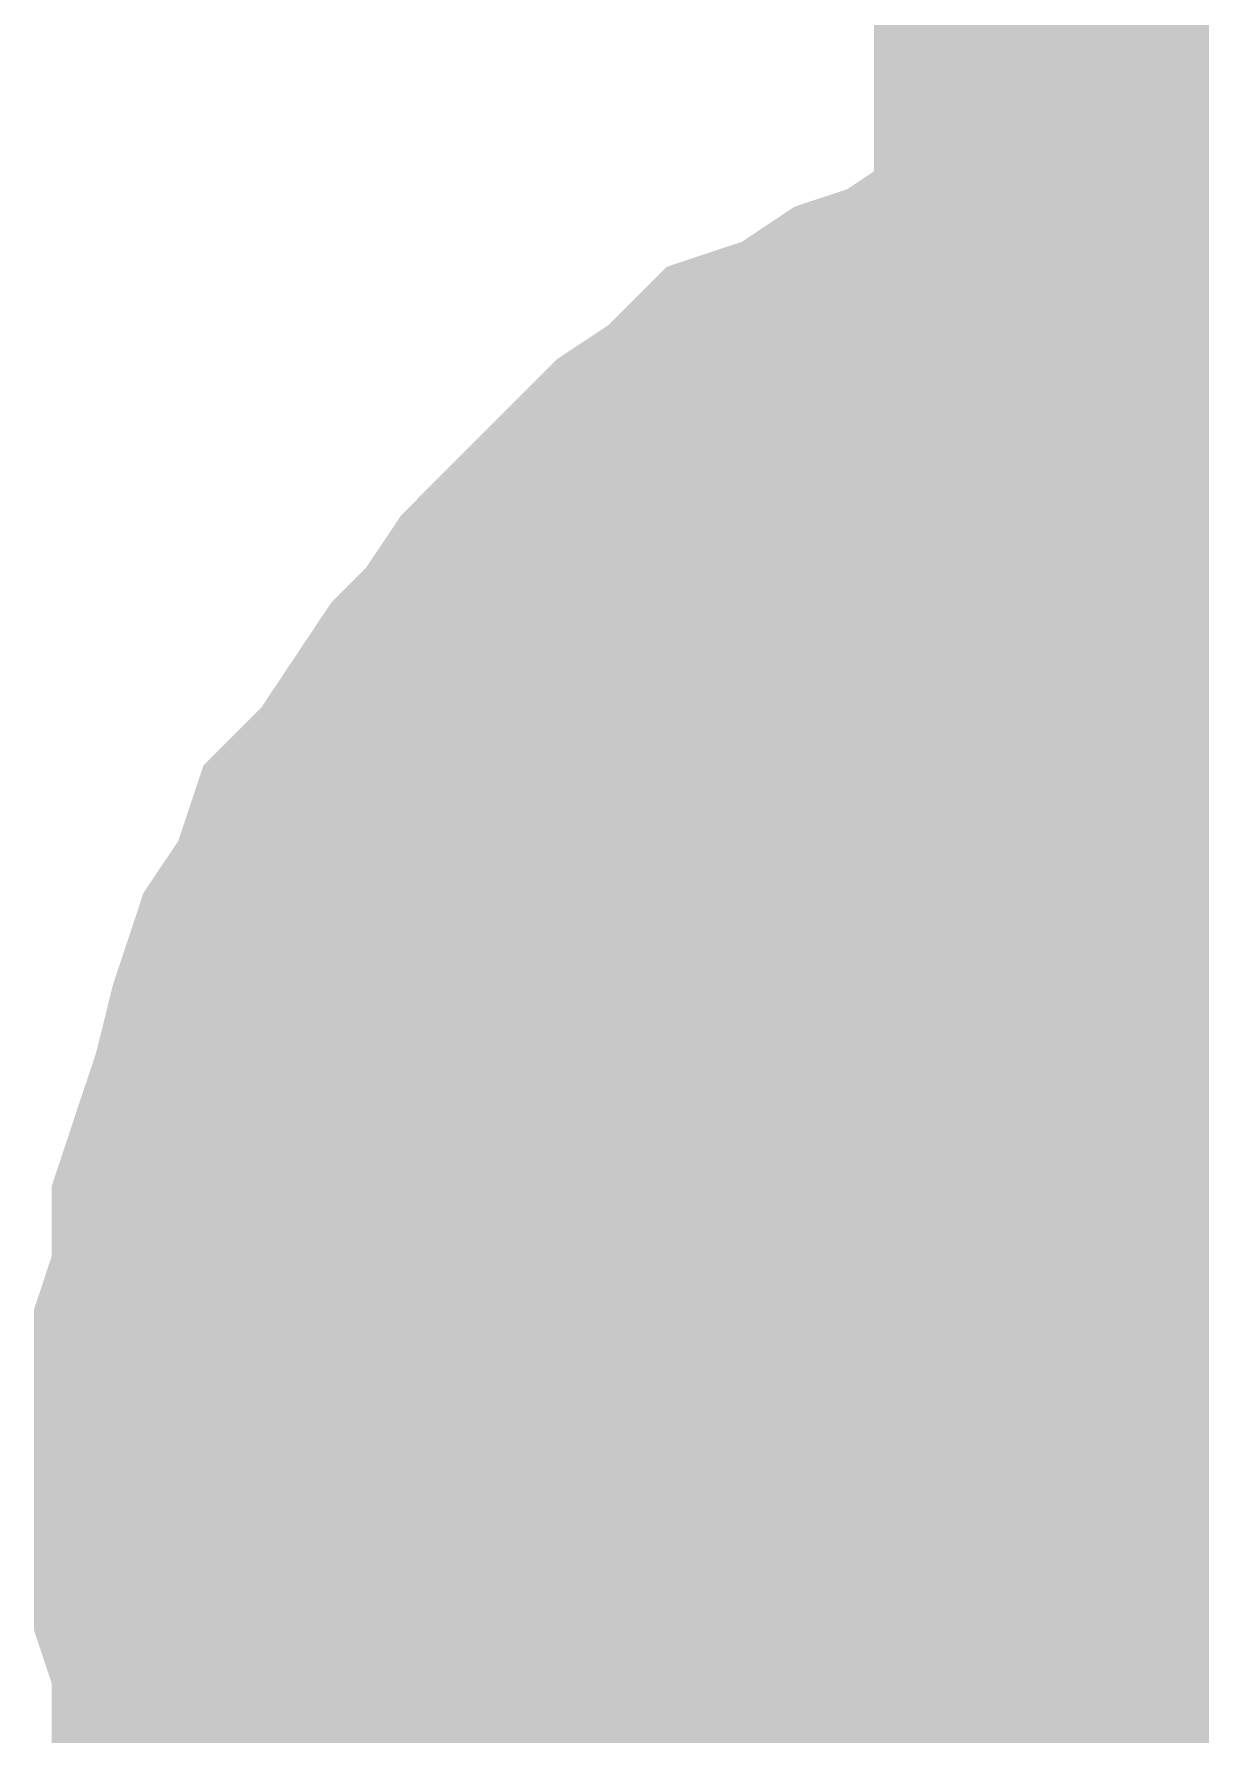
# Model space of a CAD drawing. Header units: inches. Extents: x 0 to 841, y 0 to 594.
# Drawn here: x 96.61 to 97.357, y 422.321 to 423.411 of the extents above; entities that cross this region are included whole.
import ezdxf

# ---------------------------------------------------------------- set-up
doc = ezdxf.new("R2010")
doc.units = ezdxf.units.IN
doc.layers.add('Sheet', color=255, linetype='Continuous')

msp = doc.modelspace()

# ---------------------------------------------------------------- linework, layer by layer
at = {"layer": 'Sheet'}
for points in [[(97.523, 427.499, 0.7493, 0.7493, 0), (97.523, 422.4906, 0.7493, 0.7493, 0)], [(96.7595, 422.4906, 0.2997, 0.2997, 0), (96.7595, 422.5355, 0.2997, 0.2997, 0), (96.7595, 422.5692, 0.2997, 0.2997, 0), (96.7707, 422.6029, 0.2997, 0.2997, 0), (96.7707, 422.6478, 0.2997, 0.2997, 0), (96.7819, 422.6815, 0.2997, 0.2997, 0), (96.7932, 422.7152, 0.2997, 0.2997, 0), (96.8044, 422.7601, 0.2997, 0.2997, 0), (96.8156, 422.7938, 0.2997, 0.2997, 0), (96.8381, 422.8275, 0.2997, 0.2997, 0), (96.8493, 422.8612, 0.2997, 0.2997, 0), (96.8718, 422.8836, 0.2997, 0.2997, 0), (96.8942, 422.9173, 0.2997, 0.2997, 0), (96.9167, 422.951, 0.2997, 0.2997, 0), (96.9391, 422.9735, 0.2997, 0.2997, 0), (96.9616, 423.0071, 0.2997, 0.2997, 0), (96.984, 423.0296, 0.2997, 0.2997, 0), (97.0065, 423.0521, 0.2997, 0.2997, 0), (97.0402, 423.0858, 0.2997, 0.2997, 0), (97.0739, 423.1082, 0.2997, 0.2997, 0), (97.0963, 423.1307, 0.2997, 0.2997, 0), (97.13, 423.1419, 0.2997, 0.2997, 0), (97.1637, 423.1644, 0.2997, 0.2997, 0), (97.1974, 423.1756, 0.2997, 0.2997, 0), (97.2311, 423.198, 0.2997, 0.2997, 0), (97.2648, 423.2093, 0.2997, 0.2997, 0), (97.2985, 423.2205, 0.2997, 0.2997, 0), (97.3321, 423.2317, 0.2997, 0.2997, 0), (97.3658, 423.243, 0.2997, 0.2997, 0), (97.4107, 423.243, 0.2997, 0.2997, 0), (97.4444, 423.2542, 0.2997, 0.2997, 0), (97.4893, 423.2542, 0.2997, 0.2997, 0), (97.523, 423.2542, 0.2997, 0.2997, 0)], [(96.7595, 422.4906, 0.2997, 0.2997, 0), (96.7595, 422.5355, 0.2997, 0.2997, 0), (96.7595, 422.5692, 0.2997, 0.2997, 0), (96.7707, 422.6029, 0.2997, 0.2997, 0), (96.7707, 422.6478, 0.2997, 0.2997, 0), (96.7819, 422.6815, 0.2997, 0.2997, 0), (96.7932, 422.7152, 0.2997, 0.2997, 0), (96.8044, 422.7601, 0.2997, 0.2997, 0), (96.8156, 422.7938, 0.2997, 0.2997, 0), (96.8381, 422.8275, 0.2997, 0.2997, 0), (96.8493, 422.8612, 0.2997, 0.2997, 0), (96.8718, 422.8836, 0.2997, 0.2997, 0), (96.8942, 422.9173, 0.2997, 0.2997, 0), (96.9167, 422.951, 0.2997, 0.2997, 0), (96.9391, 422.9735, 0.2997, 0.2997, 0), (96.9616, 423.0071, 0.2997, 0.2997, 0), (96.984, 423.0296, 0.2997, 0.2997, 0), (97.0065, 423.0521, 0.2997, 0.2997, 0), (97.0402, 423.0858, 0.2997, 0.2997, 0), (97.0739, 423.1082, 0.2997, 0.2997, 0), (97.0963, 423.1307, 0.2997, 0.2997, 0), (97.13, 423.1419, 0.2997, 0.2997, 0), (97.1637, 423.1644, 0.2997, 0.2997, 0), (97.1974, 423.1756, 0.2997, 0.2997, 0), (97.2311, 423.198, 0.2997, 0.2997, 0), (97.2648, 423.2093, 0.2997, 0.2997, 0), (97.2985, 423.2205, 0.2997, 0.2997, 0), (97.3321, 423.2317, 0.2997, 0.2997, 0), (97.3658, 423.243, 0.2997, 0.2997, 0), (97.4107, 423.243, 0.2997, 0.2997, 0), (97.4444, 423.2542, 0.2997, 0.2997, 0), (97.4893, 423.2542, 0.2997, 0.2997, 0), (97.523, 423.2542, 0.2997, 0.2997, 0)], [(96.7595, 422.4906, 0.2997, 0.2997, 0), (96.7595, 422.5355, 0.2997, 0.2997, 0), (96.7595, 422.5692, 0.2997, 0.2997, 0), (96.7707, 422.6029, 0.2997, 0.2997, 0), (96.7707, 422.6478, 0.2997, 0.2997, 0), (96.7819, 422.6815, 0.2997, 0.2997, 0), (96.7932, 422.7152, 0.2997, 0.2997, 0), (96.8044, 422.7601, 0.2997, 0.2997, 0), (96.8156, 422.7938, 0.2997, 0.2997, 0), (96.8381, 422.8275, 0.2997, 0.2997, 0), (96.8493, 422.8612, 0.2997, 0.2997, 0), (96.8718, 422.8836, 0.2997, 0.2997, 0), (96.8942, 422.9173, 0.2997, 0.2997, 0), (96.9167, 422.951, 0.2997, 0.2997, 0), (96.9391, 422.9735, 0.2997, 0.2997, 0), (96.9616, 423.0071, 0.2997, 0.2997, 0), (96.984, 423.0296, 0.2997, 0.2997, 0), (97.0065, 423.0521, 0.2997, 0.2997, 0), (97.0402, 423.0858, 0.2997, 0.2997, 0), (97.0739, 423.1082, 0.2997, 0.2997, 0), (97.0963, 423.1307, 0.2997, 0.2997, 0), (97.13, 423.1419, 0.2997, 0.2997, 0), (97.1637, 423.1644, 0.2997, 0.2997, 0), (97.1974, 423.1756, 0.2997, 0.2997, 0), (97.2311, 423.198, 0.2997, 0.2997, 0), (97.2648, 423.2093, 0.2997, 0.2997, 0), (97.2985, 423.2205, 0.2997, 0.2997, 0), (97.3321, 423.2317, 0.2997, 0.2997, 0), (97.3658, 423.243, 0.2997, 0.2997, 0), (97.4107, 423.243, 0.2997, 0.2997, 0), (97.4444, 423.2542, 0.2997, 0.2997, 0), (97.4893, 423.2542, 0.2997, 0.2997, 0), (97.523, 423.2542, 0.2997, 0.2997, 0)], [(96.7595, 422.4906, 0.2997, 0.2997, 0), (96.7595, 422.5355, 0.2997, 0.2997, 0), (96.7595, 422.5692, 0.2997, 0.2997, 0), (96.7707, 422.6029, 0.2997, 0.2997, 0), (96.7707, 422.6478, 0.2997, 0.2997, 0), (96.7819, 422.6815, 0.2997, 0.2997, 0), (96.7932, 422.7152, 0.2997, 0.2997, 0), (96.8044, 422.7601, 0.2997, 0.2997, 0), (96.8156, 422.7938, 0.2997, 0.2997, 0), (96.8381, 422.8275, 0.2997, 0.2997, 0), (96.8493, 422.8612, 0.2997, 0.2997, 0), (96.8718, 422.8836, 0.2997, 0.2997, 0), (96.8942, 422.9173, 0.2997, 0.2997, 0), (96.9167, 422.951, 0.2997, 0.2997, 0), (96.9391, 422.9735, 0.2997, 0.2997, 0), (96.9616, 423.0071, 0.2997, 0.2997, 0), (96.984, 423.0296, 0.2997, 0.2997, 0), (97.0065, 423.0521, 0.2997, 0.2997, 0), (97.0402, 423.0858, 0.2997, 0.2997, 0), (97.0739, 423.1082, 0.2997, 0.2997, 0), (97.0963, 423.1307, 0.2997, 0.2997, 0), (97.13, 423.1419, 0.2997, 0.2997, 0), (97.1637, 423.1644, 0.2997, 0.2997, 0), (97.1974, 423.1756, 0.2997, 0.2997, 0), (97.2311, 423.198, 0.2997, 0.2997, 0), (97.2648, 423.2093, 0.2997, 0.2997, 0), (97.2985, 423.2205, 0.2997, 0.2997, 0), (97.3321, 423.2317, 0.2997, 0.2997, 0), (97.3658, 423.243, 0.2997, 0.2997, 0), (97.4107, 423.243, 0.2997, 0.2997, 0), (97.4444, 423.2542, 0.2997, 0.2997, 0), (97.4893, 423.2542, 0.2997, 0.2997, 0), (97.523, 423.2542, 0.2997, 0.2997, 0)], [(96.7595, 422.4906, 0.2997, 0.2997, 0), (96.7595, 422.5355, 0.2997, 0.2997, 0), (96.7595, 422.5692, 0.2997, 0.2997, 0), (96.7707, 422.6029, 0.2997, 0.2997, 0), (96.7707, 422.6478, 0.2997, 0.2997, 0), (96.7819, 422.6815, 0.2997, 0.2997, 0), (96.7932, 422.7152, 0.2997, 0.2997, 0), (96.8044, 422.7601, 0.2997, 0.2997, 0), (96.8156, 422.7938, 0.2997, 0.2997, 0), (96.8381, 422.8275, 0.2997, 0.2997, 0), (96.8493, 422.8612, 0.2997, 0.2997, 0), (96.8718, 422.8836, 0.2997, 0.2997, 0), (96.8942, 422.9173, 0.2997, 0.2997, 0), (96.9167, 422.951, 0.2997, 0.2997, 0), (96.9391, 422.9735, 0.2997, 0.2997, 0), (96.9616, 423.0071, 0.2997, 0.2997, 0), (96.984, 423.0296, 0.2997, 0.2997, 0), (97.0065, 423.0521, 0.2997, 0.2997, 0), (97.0402, 423.0858, 0.2997, 0.2997, 0), (97.0739, 423.1082, 0.2997, 0.2997, 0), (97.0963, 423.1307, 0.2997, 0.2997, 0), (97.13, 423.1419, 0.2997, 0.2997, 0), (97.1637, 423.1644, 0.2997, 0.2997, 0), (97.1974, 423.1756, 0.2997, 0.2997, 0), (97.2311, 423.198, 0.2997, 0.2997, 0), (97.2648, 423.2093, 0.2997, 0.2997, 0), (97.2985, 423.2205, 0.2997, 0.2997, 0), (97.3321, 423.2317, 0.2997, 0.2997, 0), (97.3658, 423.243, 0.2997, 0.2997, 0), (97.4107, 423.243, 0.2997, 0.2997, 0), (97.4444, 423.2542, 0.2997, 0.2997, 0), (97.4893, 423.2542, 0.2997, 0.2997, 0), (97.523, 423.2542, 0.2997, 0.2997, 0)], [(96.7595, 422.4906, 0.0991, 0.0991, 0), (96.7595, 422.5355, 0.0991, 0.0991, 0), (96.7595, 422.5692, 0.0991, 0.0991, 0), (96.7707, 422.6029, 0.0991, 0.0991, 0), (96.7707, 422.6478, 0.0991, 0.0991, 0), (96.7819, 422.6815, 0.0991, 0.0991, 0), (96.7932, 422.7152, 0.0991, 0.0991, 0), (96.8044, 422.7601, 0.0991, 0.0991, 0), (96.8156, 422.7938, 0.0991, 0.0991, 0), (96.8381, 422.8275, 0.0991, 0.0991, 0), (96.8493, 422.8612, 0.0991, 0.0991, 0), (96.8718, 422.8836, 0.0991, 0.0991, 0), (96.8942, 422.9173, 0.0991, 0.0991, 0), (96.9167, 422.951, 0.0991, 0.0991, 0), (96.9391, 422.9735, 0.0991, 0.0991, 0), (96.9616, 423.0071, 0.0991, 0.0991, 0), (96.984, 423.0296, 0.0991, 0.0991, 0), (97.0065, 423.0521, 0.0991, 0.0991, 0), (97.0402, 423.0858, 0.0991, 0.0991, 0), (97.0739, 423.1082, 0.0991, 0.0991, 0), (97.0963, 423.1307, 0.0991, 0.0991, 0), (97.13, 423.1419, 0.0991, 0.0991, 0), (97.1637, 423.1644, 0.0991, 0.0991, 0), (97.1974, 423.1756, 0.0991, 0.0991, 0), (97.2311, 423.198, 0.0991, 0.0991, 0), (97.2648, 423.2093, 0.0991, 0.0991, 0), (97.2985, 423.2205, 0.0991, 0.0991, 0), (97.3321, 423.2317, 0.0991, 0.0991, 0), (97.3658, 423.243, 0.0991, 0.0991, 0), (97.4107, 423.243, 0.0991, 0.0991, 0)], [(96.7595, 422.4906, 0.0991, 0.0991, 0), (96.7595, 422.5355, 0.0991, 0.0991, 0), (96.7595, 422.5692, 0.0991, 0.0991, 0), (96.7707, 422.6029, 0.0991, 0.0991, 0), (96.7707, 422.6478, 0.0991, 0.0991, 0), (96.7819, 422.6815, 0.0991, 0.0991, 0), (96.7932, 422.7152, 0.0991, 0.0991, 0), (96.8044, 422.7601, 0.0991, 0.0991, 0), (96.8156, 422.7938, 0.0991, 0.0991, 0), (96.8381, 422.8275, 0.0991, 0.0991, 0), (96.8493, 422.8612, 0.0991, 0.0991, 0), (96.8718, 422.8836, 0.0991, 0.0991, 0), (96.8942, 422.9173, 0.0991, 0.0991, 0), (96.9167, 422.951, 0.0991, 0.0991, 0), (96.9391, 422.9735, 0.0991, 0.0991, 0), (96.9616, 423.0071, 0.0991, 0.0991, 0), (96.984, 423.0296, 0.0991, 0.0991, 0), (97.0065, 423.0521, 0.0991, 0.0991, 0), (97.0402, 423.0858, 0.0991, 0.0991, 0), (97.0739, 423.1082, 0.0991, 0.0991, 0), (97.0963, 423.1307, 0.0991, 0.0991, 0), (97.13, 423.1419, 0.0991, 0.0991, 0), (97.1637, 423.1644, 0.0991, 0.0991, 0), (97.1974, 423.1756, 0.0991, 0.0991, 0), (97.2311, 423.198, 0.0991, 0.0991, 0), (97.2648, 423.2093, 0.0991, 0.0991, 0), (97.2985, 423.2205, 0.0991, 0.0991, 0), (97.3321, 423.2317, 0.0991, 0.0991, 0), (97.3658, 423.243, 0.0991, 0.0991, 0), (97.4107, 423.243, 0.0991, 0.0991, 0)], [(96.7595, 422.4906, 0.0991, 0.0991, 0), (96.7595, 422.5355, 0.0991, 0.0991, 0), (96.7595, 422.5692, 0.0991, 0.0991, 0), (96.7707, 422.6029, 0.0991, 0.0991, 0), (96.7707, 422.6478, 0.0991, 0.0991, 0), (96.7819, 422.6815, 0.0991, 0.0991, 0), (96.7932, 422.7152, 0.0991, 0.0991, 0), (96.8044, 422.7601, 0.0991, 0.0991, 0), (96.8156, 422.7938, 0.0991, 0.0991, 0), (96.8381, 422.8275, 0.0991, 0.0991, 0), (96.8493, 422.8612, 0.0991, 0.0991, 0), (96.8718, 422.8836, 0.0991, 0.0991, 0), (96.8942, 422.9173, 0.0991, 0.0991, 0), (96.9167, 422.951, 0.0991, 0.0991, 0), (96.9391, 422.9735, 0.0991, 0.0991, 0), (96.9616, 423.0071, 0.0991, 0.0991, 0), (96.984, 423.0296, 0.0991, 0.0991, 0), (97.0065, 423.0521, 0.0991, 0.0991, 0), (97.0402, 423.0858, 0.0991, 0.0991, 0), (97.0739, 423.1082, 0.0991, 0.0991, 0), (97.0963, 423.1307, 0.0991, 0.0991, 0), (97.13, 423.1419, 0.0991, 0.0991, 0), (97.1637, 423.1644, 0.0991, 0.0991, 0), (97.1974, 423.1756, 0.0991, 0.0991, 0), (97.2311, 423.198, 0.0991, 0.0991, 0), (97.2648, 423.2093, 0.0991, 0.0991, 0), (97.2985, 423.2205, 0.0991, 0.0991, 0), (97.3321, 423.2317, 0.0991, 0.0991, 0), (97.3658, 423.243, 0.0991, 0.0991, 0), (97.4107, 423.243, 0.0991, 0.0991, 0)], [(96.7595, 422.4906, 0.0991, 0.0991, 0), (96.7595, 422.5355, 0.0991, 0.0991, 0), (96.7595, 422.5692, 0.0991, 0.0991, 0), (96.7707, 422.6029, 0.0991, 0.0991, 0), (96.7707, 422.6478, 0.0991, 0.0991, 0), (96.7819, 422.6815, 0.0991, 0.0991, 0), (96.7932, 422.7152, 0.0991, 0.0991, 0), (96.8044, 422.7601, 0.0991, 0.0991, 0), (96.8156, 422.7938, 0.0991, 0.0991, 0), (96.8381, 422.8275, 0.0991, 0.0991, 0), (96.8493, 422.8612, 0.0991, 0.0991, 0), (96.8718, 422.8836, 0.0991, 0.0991, 0), (96.8942, 422.9173, 0.0991, 0.0991, 0), (96.9167, 422.951, 0.0991, 0.0991, 0), (96.9391, 422.9735, 0.0991, 0.0991, 0), (96.9616, 423.0071, 0.0991, 0.0991, 0), (96.984, 423.0296, 0.0991, 0.0991, 0), (97.0065, 423.0521, 0.0991, 0.0991, 0), (97.0402, 423.0858, 0.0991, 0.0991, 0), (97.0739, 423.1082, 0.0991, 0.0991, 0), (97.0963, 423.1307, 0.0991, 0.0991, 0), (97.13, 423.1419, 0.0991, 0.0991, 0), (97.1637, 423.1644, 0.0991, 0.0991, 0), (97.1974, 423.1756, 0.0991, 0.0991, 0), (97.2311, 423.198, 0.0991, 0.0991, 0), (97.2648, 423.2093, 0.0991, 0.0991, 0), (97.2985, 423.2205, 0.0991, 0.0991, 0), (97.3321, 423.2317, 0.0991, 0.0991, 0), (97.3658, 423.243, 0.0991, 0.0991, 0), (97.4107, 423.243, 0.0991, 0.0991, 0)], [(96.7595, 422.4906, 0.0991, 0.0991, 0), (96.7595, 422.5355, 0.0991, 0.0991, 0), (96.7595, 422.5692, 0.0991, 0.0991, 0), (96.7707, 422.6029, 0.0991, 0.0991, 0), (96.7707, 422.6478, 0.0991, 0.0991, 0), (96.7819, 422.6815, 0.0991, 0.0991, 0), (96.7932, 422.7152, 0.0991, 0.0991, 0), (96.8044, 422.7601, 0.0991, 0.0991, 0), (96.8156, 422.7938, 0.0991, 0.0991, 0), (96.8381, 422.8275, 0.0991, 0.0991, 0), (96.8493, 422.8612, 0.0991, 0.0991, 0), (96.8718, 422.8836, 0.0991, 0.0991, 0), (96.8942, 422.9173, 0.0991, 0.0991, 0), (96.9167, 422.951, 0.0991, 0.0991, 0), (96.9391, 422.9735, 0.0991, 0.0991, 0), (96.9616, 423.0071, 0.0991, 0.0991, 0), (96.984, 423.0296, 0.0991, 0.0991, 0), (97.0065, 423.0521, 0.0991, 0.0991, 0), (97.0402, 423.0858, 0.0991, 0.0991, 0), (97.0739, 423.1082, 0.0991, 0.0991, 0), (97.0963, 423.1307, 0.0991, 0.0991, 0), (97.13, 423.1419, 0.0991, 0.0991, 0), (97.1637, 423.1644, 0.0991, 0.0991, 0), (97.1974, 423.1756, 0.0991, 0.0991, 0), (97.2311, 423.198, 0.0991, 0.0991, 0), (97.2648, 423.2093, 0.0991, 0.0991, 0), (97.2985, 423.2205, 0.0991, 0.0991, 0), (97.3321, 423.2317, 0.0991, 0.0991, 0), (97.3658, 423.243, 0.0991, 0.0991, 0), (97.4107, 423.243, 0.0991, 0.0991, 0)], [(97.0177, 422.4906, 0.2997, 0.2997, 0), (97.0177, 422.513, 0.2997, 0.2997, 0), (97.0177, 422.5467, 0.2997, 0.2997, 0), (97.029, 422.5692, 0.2997, 0.2997, 0), (97.029, 422.5917, 0.2997, 0.2997, 0), (97.029, 422.6141, 0.2997, 0.2997, 0), (97.0402, 422.6478, 0.2997, 0.2997, 0), (97.0514, 422.6703, 0.2997, 0.2997, 0), (97.0626, 422.6927, 0.2997, 0.2997, 0), (97.0626, 422.7152, 0.2997, 0.2997, 0), (97.0739, 422.7376, 0.2997, 0.2997, 0), (97.0851, 422.7601, 0.2997, 0.2997, 0), (97.1076, 422.7826, 0.2997, 0.2997, 0), (97.1188, 422.7938, 0.2997, 0.2997, 0), (97.13, 422.8162, 0.2997, 0.2997, 0), (97.1525, 422.8387, 0.2997, 0.2997, 0), (97.1637, 422.8499, 0.2997, 0.2997, 0), (97.1862, 422.8724, 0.2997, 0.2997, 0), (97.1974, 422.8836, 0.2997, 0.2997, 0), (97.2199, 422.9061, 0.2997, 0.2997, 0), (97.2423, 422.9173, 0.2997, 0.2997, 0), (97.2648, 422.9285, 0.2997, 0.2997, 0), (97.276, 422.9398, 0.2997, 0.2997, 0), (97.2985, 422.951, 0.2997, 0.2997, 0), (97.3209, 422.9622, 0.2997, 0.2997, 0), (97.3434, 422.9735, 0.2997, 0.2997, 0), (97.3771, 422.9847, 0.2997, 0.2997, 0), (97.3995, 422.9959, 0.2997, 0.2997, 0), (97.422, 422.9959, 0.2997, 0.2997, 0), (97.4444, 422.9959, 0.2997, 0.2997, 0), (97.4669, 423.0071, 0.2997, 0.2997, 0), (97.5006, 423.0071, 0.2997, 0.2997, 0), (97.523, 423.0071, 0.2997, 0.2997, 0)], [(97.0177, 422.4906, 0.2997, 0.2997, 0), (97.0177, 422.513, 0.2997, 0.2997, 0), (97.0177, 422.5467, 0.2997, 0.2997, 0), (97.029, 422.5692, 0.2997, 0.2997, 0), (97.029, 422.5917, 0.2997, 0.2997, 0), (97.029, 422.6141, 0.2997, 0.2997, 0), (97.0402, 422.6478, 0.2997, 0.2997, 0), (97.0514, 422.6703, 0.2997, 0.2997, 0), (97.0626, 422.6927, 0.2997, 0.2997, 0), (97.0626, 422.7152, 0.2997, 0.2997, 0), (97.0739, 422.7376, 0.2997, 0.2997, 0), (97.0851, 422.7601, 0.2997, 0.2997, 0), (97.1076, 422.7826, 0.2997, 0.2997, 0), (97.1188, 422.7938, 0.2997, 0.2997, 0), (97.13, 422.8162, 0.2997, 0.2997, 0), (97.1525, 422.8387, 0.2997, 0.2997, 0), (97.1637, 422.8499, 0.2997, 0.2997, 0), (97.1862, 422.8724, 0.2997, 0.2997, 0), (97.1974, 422.8836, 0.2997, 0.2997, 0), (97.2199, 422.9061, 0.2997, 0.2997, 0), (97.2423, 422.9173, 0.2997, 0.2997, 0), (97.2648, 422.9285, 0.2997, 0.2997, 0), (97.276, 422.9398, 0.2997, 0.2997, 0), (97.2985, 422.951, 0.2997, 0.2997, 0), (97.3209, 422.9622, 0.2997, 0.2997, 0), (97.3434, 422.9735, 0.2997, 0.2997, 0), (97.3771, 422.9847, 0.2997, 0.2997, 0), (97.3995, 422.9959, 0.2997, 0.2997, 0), (97.422, 422.9959, 0.2997, 0.2997, 0), (97.4444, 422.9959, 0.2997, 0.2997, 0), (97.4669, 423.0071, 0.2997, 0.2997, 0), (97.5006, 423.0071, 0.2997, 0.2997, 0), (97.523, 423.0071, 0.2997, 0.2997, 0)], [(97.0177, 422.4906, 0.2997, 0.2997, 0), (97.0177, 422.513, 0.2997, 0.2997, 0), (97.0177, 422.5467, 0.2997, 0.2997, 0), (97.029, 422.5692, 0.2997, 0.2997, 0), (97.029, 422.5917, 0.2997, 0.2997, 0), (97.029, 422.6141, 0.2997, 0.2997, 0), (97.0402, 422.6478, 0.2997, 0.2997, 0), (97.0514, 422.6703, 0.2997, 0.2997, 0), (97.0626, 422.6927, 0.2997, 0.2997, 0), (97.0626, 422.7152, 0.2997, 0.2997, 0), (97.0739, 422.7376, 0.2997, 0.2997, 0), (97.0851, 422.7601, 0.2997, 0.2997, 0), (97.1076, 422.7826, 0.2997, 0.2997, 0), (97.1188, 422.7938, 0.2997, 0.2997, 0), (97.13, 422.8162, 0.2997, 0.2997, 0), (97.1525, 422.8387, 0.2997, 0.2997, 0), (97.1637, 422.8499, 0.2997, 0.2997, 0), (97.1862, 422.8724, 0.2997, 0.2997, 0), (97.1974, 422.8836, 0.2997, 0.2997, 0), (97.2199, 422.9061, 0.2997, 0.2997, 0), (97.2423, 422.9173, 0.2997, 0.2997, 0), (97.2648, 422.9285, 0.2997, 0.2997, 0), (97.276, 422.9398, 0.2997, 0.2997, 0), (97.2985, 422.951, 0.2997, 0.2997, 0), (97.3209, 422.9622, 0.2997, 0.2997, 0), (97.3434, 422.9735, 0.2997, 0.2997, 0), (97.3771, 422.9847, 0.2997, 0.2997, 0), (97.3995, 422.9959, 0.2997, 0.2997, 0), (97.422, 422.9959, 0.2997, 0.2997, 0), (97.4444, 422.9959, 0.2997, 0.2997, 0), (97.4669, 423.0071, 0.2997, 0.2997, 0), (97.5006, 423.0071, 0.2997, 0.2997, 0), (97.523, 423.0071, 0.2997, 0.2997, 0)], [(97.0177, 422.4906, 0.0991, 0.0991, 0), (97.0177, 422.513, 0.0991, 0.0991, 0), (97.0177, 422.5467, 0.0991, 0.0991, 0), (97.029, 422.5692, 0.0991, 0.0991, 0), (97.029, 422.5917, 0.0991, 0.0991, 0), (97.029, 422.6141, 0.0991, 0.0991, 0), (97.0402, 422.6478, 0.0991, 0.0991, 0), (97.0514, 422.6703, 0.0991, 0.0991, 0), (97.0626, 422.6927, 0.0991, 0.0991, 0), (97.0626, 422.7152, 0.0991, 0.0991, 0), (97.0739, 422.7376, 0.0991, 0.0991, 0), (97.0851, 422.7601, 0.0991, 0.0991, 0), (97.1076, 422.7826, 0.0991, 0.0991, 0), (97.1188, 422.7938, 0.0991, 0.0991, 0), (97.13, 422.8162, 0.0991, 0.0991, 0), (97.1525, 422.8387, 0.0991, 0.0991, 0), (97.1637, 422.8499, 0.0991, 0.0991, 0), (97.1862, 422.8724, 0.0991, 0.0991, 0), (97.1974, 422.8836, 0.0991, 0.0991, 0), (97.2199, 422.9061, 0.0991, 0.0991, 0), (97.2423, 422.9173, 0.0991, 0.0991, 0), (97.2648, 422.9285, 0.0991, 0.0991, 0), (97.276, 422.9398, 0.0991, 0.0991, 0), (97.2985, 422.951, 0.0991, 0.0991, 0), (97.3209, 422.9622, 0.0991, 0.0991, 0), (97.3434, 422.9735, 0.0991, 0.0991, 0), (97.3771, 422.9847, 0.0991, 0.0991, 0), (97.3995, 422.9959, 0.0991, 0.0991, 0), (97.422, 422.9959, 0.0991, 0.0991, 0)], [(97.0177, 422.4906, 0.0991, 0.0991, 0), (97.0177, 422.513, 0.0991, 0.0991, 0), (97.0177, 422.5467, 0.0991, 0.0991, 0), (97.029, 422.5692, 0.0991, 0.0991, 0), (97.029, 422.5917, 0.0991, 0.0991, 0), (97.029, 422.6141, 0.0991, 0.0991, 0), (97.0402, 422.6478, 0.0991, 0.0991, 0), (97.0514, 422.6703, 0.0991, 0.0991, 0), (97.0626, 422.6927, 0.0991, 0.0991, 0), (97.0626, 422.7152, 0.0991, 0.0991, 0), (97.0739, 422.7376, 0.0991, 0.0991, 0), (97.0851, 422.7601, 0.0991, 0.0991, 0), (97.1076, 422.7826, 0.0991, 0.0991, 0), (97.1188, 422.7938, 0.0991, 0.0991, 0), (97.13, 422.8162, 0.0991, 0.0991, 0), (97.1525, 422.8387, 0.0991, 0.0991, 0), (97.1637, 422.8499, 0.0991, 0.0991, 0), (97.1862, 422.8724, 0.0991, 0.0991, 0), (97.1974, 422.8836, 0.0991, 0.0991, 0), (97.2199, 422.9061, 0.0991, 0.0991, 0), (97.2423, 422.9173, 0.0991, 0.0991, 0), (97.2648, 422.9285, 0.0991, 0.0991, 0), (97.276, 422.9398, 0.0991, 0.0991, 0), (97.2985, 422.951, 0.0991, 0.0991, 0), (97.3209, 422.9622, 0.0991, 0.0991, 0), (97.3434, 422.9735, 0.0991, 0.0991, 0), (97.3771, 422.9847, 0.0991, 0.0991, 0), (97.3995, 422.9959, 0.0991, 0.0991, 0), (97.422, 422.9959, 0.0991, 0.0991, 0)], [(97.0177, 422.4906, 0.0991, 0.0991, 0), (97.0177, 422.513, 0.0991, 0.0991, 0), (97.0177, 422.5467, 0.0991, 0.0991, 0), (97.029, 422.5692, 0.0991, 0.0991, 0), (97.029, 422.5917, 0.0991, 0.0991, 0), (97.029, 422.6141, 0.0991, 0.0991, 0), (97.0402, 422.6478, 0.0991, 0.0991, 0), (97.0514, 422.6703, 0.0991, 0.0991, 0), (97.0626, 422.6927, 0.0991, 0.0991, 0), (97.0626, 422.7152, 0.0991, 0.0991, 0), (97.0739, 422.7376, 0.0991, 0.0991, 0), (97.0851, 422.7601, 0.0991, 0.0991, 0), (97.1076, 422.7826, 0.0991, 0.0991, 0), (97.1188, 422.7938, 0.0991, 0.0991, 0), (97.13, 422.8162, 0.0991, 0.0991, 0), (97.1525, 422.8387, 0.0991, 0.0991, 0), (97.1637, 422.8499, 0.0991, 0.0991, 0), (97.1862, 422.8724, 0.0991, 0.0991, 0), (97.1974, 422.8836, 0.0991, 0.0991, 0), (97.2199, 422.9061, 0.0991, 0.0991, 0), (97.2423, 422.9173, 0.0991, 0.0991, 0), (97.2648, 422.9285, 0.0991, 0.0991, 0), (97.276, 422.9398, 0.0991, 0.0991, 0), (97.2985, 422.951, 0.0991, 0.0991, 0), (97.3209, 422.9622, 0.0991, 0.0991, 0), (97.3434, 422.9735, 0.0991, 0.0991, 0), (97.3771, 422.9847, 0.0991, 0.0991, 0), (97.3995, 422.9959, 0.0991, 0.0991, 0), (97.422, 422.9959, 0.0991, 0.0991, 0)], [(97.523, 417.4934, 0.7493, 0.7493, 0), (97.523, 422.4906, 0.7493, 0.7493, 0)], [(97.523, 422.4906, 0.7493, 0.7493, 0), (112.5248, 422.4906, 0.7493, 0.7493, 0), (112.5248, 419.9976, 0.7493, 0.7493, 0)], [(96.8381, 422.1649, 0.2997, 0.2997, 0), (96.8156, 422.1986, 0.2997, 0.2997, 0), (96.8044, 422.2323, 0.2997, 0.2997, 0), (96.7932, 422.266, 0.2997, 0.2997, 0), (96.7819, 422.2997, 0.2997, 0.2997, 0), (96.7707, 422.3334, 0.2997, 0.2997, 0), (96.7707, 422.3783, 0.2997, 0.2997, 0), (96.7595, 422.412, 0.2997, 0.2997, 0), (96.7595, 422.4569, 0.2997, 0.2997, 0), (96.7595, 422.4906, 0.2997, 0.2997, 0)], [(96.7595, 422.4906, 0.2997, 0.2997, 0), (96.7595, 422.4906, 0.2997, 0.2997, 0)], [(96.8381, 422.1649, 0.2997, 0.2997, 0), (96.8156, 422.1986, 0.2997, 0.2997, 0), (96.8044, 422.2323, 0.2997, 0.2997, 0), (96.7932, 422.266, 0.2997, 0.2997, 0), (96.7819, 422.2997, 0.2997, 0.2997, 0), (96.7707, 422.3334, 0.2997, 0.2997, 0), (96.7707, 422.3783, 0.2997, 0.2997, 0), (96.7595, 422.412, 0.2997, 0.2997, 0), (96.7595, 422.4569, 0.2997, 0.2997, 0), (96.7595, 422.4906, 0.2997, 0.2997, 0)], [(96.7595, 422.4906, 0.2997, 0.2997, 0), (96.7595, 422.4906, 0.2997, 0.2997, 0)], [(96.8381, 422.1649, 0.2997, 0.2997, 0), (96.8156, 422.1986, 0.2997, 0.2997, 0), (96.8044, 422.2323, 0.2997, 0.2997, 0), (96.7932, 422.266, 0.2997, 0.2997, 0), (96.7819, 422.2997, 0.2997, 0.2997, 0), (96.7707, 422.3334, 0.2997, 0.2997, 0), (96.7707, 422.3783, 0.2997, 0.2997, 0), (96.7595, 422.412, 0.2997, 0.2997, 0), (96.7595, 422.4569, 0.2997, 0.2997, 0), (96.7595, 422.4906, 0.2997, 0.2997, 0)], [(96.7595, 422.4906, 0.2997, 0.2997, 0), (96.7595, 422.4906, 0.2997, 0.2997, 0)], [(96.8381, 422.1649, 0.2997, 0.2997, 0), (96.8156, 422.1986, 0.2997, 0.2997, 0), (96.8044, 422.2323, 0.2997, 0.2997, 0), (96.7932, 422.266, 0.2997, 0.2997, 0), (96.7819, 422.2997, 0.2997, 0.2997, 0), (96.7707, 422.3334, 0.2997, 0.2997, 0), (96.7707, 422.3783, 0.2997, 0.2997, 0), (96.7595, 422.412, 0.2997, 0.2997, 0), (96.7595, 422.4569, 0.2997, 0.2997, 0), (96.7595, 422.4906, 0.2997, 0.2997, 0)], [(96.7595, 422.4906, 0.2997, 0.2997, 0), (96.7595, 422.4906, 0.2997, 0.2997, 0)], [(96.8381, 422.1649, 0.2997, 0.2997, 0), (96.8156, 422.1986, 0.2997, 0.2997, 0), (96.8044, 422.2323, 0.2997, 0.2997, 0), (96.7932, 422.266, 0.2997, 0.2997, 0), (96.7819, 422.2997, 0.2997, 0.2997, 0), (96.7707, 422.3334, 0.2997, 0.2997, 0), (96.7707, 422.3783, 0.2997, 0.2997, 0), (96.7595, 422.412, 0.2997, 0.2997, 0), (96.7595, 422.4569, 0.2997, 0.2997, 0), (96.7595, 422.4906, 0.2997, 0.2997, 0)], [(96.7595, 422.4906, 0.2997, 0.2997, 0), (96.7595, 422.4906, 0.2997, 0.2997, 0)], [(97.13, 422.1649, 0.2997, 0.2997, 0), (97.1188, 422.1874, 0.2997, 0.2997, 0), (97.1076, 422.2098, 0.2997, 0.2997, 0), (97.0851, 422.2323, 0.2997, 0.2997, 0), (97.0739, 422.2435, 0.2997, 0.2997, 0), (97.0626, 422.266, 0.2997, 0.2997, 0), (97.0626, 422.2885, 0.2997, 0.2997, 0), (97.0514, 422.3109, 0.2997, 0.2997, 0), (97.0402, 422.3446, 0.2997, 0.2997, 0), (97.029, 422.3671, 0.2997, 0.2997, 0), (97.029, 422.3895, 0.2997, 0.2997, 0), (97.029, 422.412, 0.2997, 0.2997, 0), (97.0177, 422.4344, 0.2997, 0.2997, 0), (97.0177, 422.4681, 0.2997, 0.2997, 0), (97.0177, 422.4906, 0.2997, 0.2997, 0)], [(97.0177, 422.4906, 0.2997, 0.2997, 0), (97.0177, 422.4906, 0.2997, 0.2997, 0)], [(97.13, 422.1649, 0.2997, 0.2997, 0), (97.1188, 422.1874, 0.2997, 0.2997, 0), (97.1076, 422.2098, 0.2997, 0.2997, 0), (97.0851, 422.2323, 0.2997, 0.2997, 0), (97.0739, 422.2435, 0.2997, 0.2997, 0), (97.0626, 422.266, 0.2997, 0.2997, 0), (97.0626, 422.2885, 0.2997, 0.2997, 0), (97.0514, 422.3109, 0.2997, 0.2997, 0), (97.0402, 422.3446, 0.2997, 0.2997, 0), (97.029, 422.3671, 0.2997, 0.2997, 0), (97.029, 422.3895, 0.2997, 0.2997, 0), (97.029, 422.412, 0.2997, 0.2997, 0), (97.0177, 422.4344, 0.2997, 0.2997, 0), (97.0177, 422.4681, 0.2997, 0.2997, 0), (97.0177, 422.4906, 0.2997, 0.2997, 0)], [(97.0177, 422.4906, 0.2997, 0.2997, 0), (97.0177, 422.4906, 0.2997, 0.2997, 0)], [(97.13, 422.1649, 0.2997, 0.2997, 0), (97.1188, 422.1874, 0.2997, 0.2997, 0), (97.1076, 422.2098, 0.2997, 0.2997, 0), (97.0851, 422.2323, 0.2997, 0.2997, 0), (97.0739, 422.2435, 0.2997, 0.2997, 0), (97.0626, 422.266, 0.2997, 0.2997, 0), (97.0626, 422.2885, 0.2997, 0.2997, 0), (97.0514, 422.3109, 0.2997, 0.2997, 0), (97.0402, 422.3446, 0.2997, 0.2997, 0), (97.029, 422.3671, 0.2997, 0.2997, 0), (97.029, 422.3895, 0.2997, 0.2997, 0), (97.029, 422.412, 0.2997, 0.2997, 0), (97.0177, 422.4344, 0.2997, 0.2997, 0), (97.0177, 422.4681, 0.2997, 0.2997, 0), (97.0177, 422.4906, 0.2997, 0.2997, 0)], [(97.0177, 422.4906, 0.2997, 0.2997, 0), (97.0177, 422.4906, 0.2997, 0.2997, 0)], [(96.7932, 422.266, 0.0991, 0.0991, 0), (96.7819, 422.2997, 0.0991, 0.0991, 0), (96.7707, 422.3334, 0.0991, 0.0991, 0), (96.7707, 422.3783, 0.0991, 0.0991, 0), (96.7595, 422.412, 0.0991, 0.0991, 0), (96.7595, 422.4569, 0.0991, 0.0991, 0), (96.7595, 422.4906, 0.0991, 0.0991, 0)], [(96.7595, 422.4906, 0.0991, 0.0991, 0), (96.7595, 422.4906, 0.0991, 0.0991, 0)], [(96.7932, 422.266, 0.0991, 0.0991, 0), (96.7819, 422.2997, 0.0991, 0.0991, 0), (96.7707, 422.3334, 0.0991, 0.0991, 0), (96.7707, 422.3783, 0.0991, 0.0991, 0), (96.7595, 422.412, 0.0991, 0.0991, 0), (96.7595, 422.4569, 0.0991, 0.0991, 0), (96.7595, 422.4906, 0.0991, 0.0991, 0)], [(96.7595, 422.4906, 0.0991, 0.0991, 0), (96.7595, 422.4906, 0.0991, 0.0991, 0)], [(96.7932, 422.266, 0.0991, 0.0991, 0), (96.7819, 422.2997, 0.0991, 0.0991, 0), (96.7707, 422.3334, 0.0991, 0.0991, 0), (96.7707, 422.3783, 0.0991, 0.0991, 0), (96.7595, 422.412, 0.0991, 0.0991, 0), (96.7595, 422.4569, 0.0991, 0.0991, 0), (96.7595, 422.4906, 0.0991, 0.0991, 0)], [(96.7595, 422.4906, 0.0991, 0.0991, 0), (96.7595, 422.4906, 0.0991, 0.0991, 0)], [(96.7932, 422.266, 0.0991, 0.0991, 0), (96.7819, 422.2997, 0.0991, 0.0991, 0), (96.7707, 422.3334, 0.0991, 0.0991, 0), (96.7707, 422.3783, 0.0991, 0.0991, 0), (96.7595, 422.412, 0.0991, 0.0991, 0), (96.7595, 422.4569, 0.0991, 0.0991, 0), (96.7595, 422.4906, 0.0991, 0.0991, 0)], [(96.7595, 422.4906, 0.0991, 0.0991, 0), (96.7595, 422.4906, 0.0991, 0.0991, 0)], [(96.7932, 422.266, 0.0991, 0.0991, 0), (96.7819, 422.2997, 0.0991, 0.0991, 0), (96.7707, 422.3334, 0.0991, 0.0991, 0), (96.7707, 422.3783, 0.0991, 0.0991, 0), (96.7595, 422.412, 0.0991, 0.0991, 0), (96.7595, 422.4569, 0.0991, 0.0991, 0), (96.7595, 422.4906, 0.0991, 0.0991, 0)], [(96.7595, 422.4906, 0.0991, 0.0991, 0), (96.7595, 422.4906, 0.0991, 0.0991, 0)], [(97.0626, 422.266, 0.0991, 0.0991, 0), (97.0626, 422.2885, 0.0991, 0.0991, 0), (97.0514, 422.3109, 0.0991, 0.0991, 0), (97.0402, 422.3446, 0.0991, 0.0991, 0), (97.029, 422.3671, 0.0991, 0.0991, 0), (97.029, 422.3895, 0.0991, 0.0991, 0), (97.029, 422.412, 0.0991, 0.0991, 0), (97.0177, 422.4344, 0.0991, 0.0991, 0), (97.0177, 422.4681, 0.0991, 0.0991, 0), (97.0177, 422.4906, 0.0991, 0.0991, 0)], [(97.0177, 422.4906, 0.0991, 0.0991, 0), (97.0177, 422.4906, 0.0991, 0.0991, 0)], [(97.0626, 422.266, 0.0991, 0.0991, 0), (97.0626, 422.2885, 0.0991, 0.0991, 0), (97.0514, 422.3109, 0.0991, 0.0991, 0), (97.0402, 422.3446, 0.0991, 0.0991, 0), (97.029, 422.3671, 0.0991, 0.0991, 0), (97.029, 422.3895, 0.0991, 0.0991, 0), (97.029, 422.412, 0.0991, 0.0991, 0), (97.0177, 422.4344, 0.0991, 0.0991, 0), (97.0177, 422.4681, 0.0991, 0.0991, 0), (97.0177, 422.4906, 0.0991, 0.0991, 0)], [(97.0177, 422.4906, 0.0991, 0.0991, 0), (97.0177, 422.4906, 0.0991, 0.0991, 0)], [(97.0626, 422.266, 0.0991, 0.0991, 0), (97.0626, 422.2885, 0.0991, 0.0991, 0), (97.0514, 422.3109, 0.0991, 0.0991, 0), (97.0402, 422.3446, 0.0991, 0.0991, 0), (97.029, 422.3671, 0.0991, 0.0991, 0), (97.029, 422.3895, 0.0991, 0.0991, 0), (97.029, 422.412, 0.0991, 0.0991, 0), (97.0177, 422.4344, 0.0991, 0.0991, 0), (97.0177, 422.4681, 0.0991, 0.0991, 0), (97.0177, 422.4906, 0.0991, 0.0991, 0)], [(97.0177, 422.4906, 0.0991, 0.0991, 0), (97.0177, 422.4906, 0.0991, 0.0991, 0)]]:
    msp.add_lwpolyline(points, format="xyseb", dxfattribs=at)
msp.add_lwpolyline([(97.246, 422.5, 0.508, 0.508, 1), (97.754, 422.5, 0.508, 0.508, 1)], format="xyseb", close=True, dxfattribs=at)

doc.saveas('drawing.dxf')
